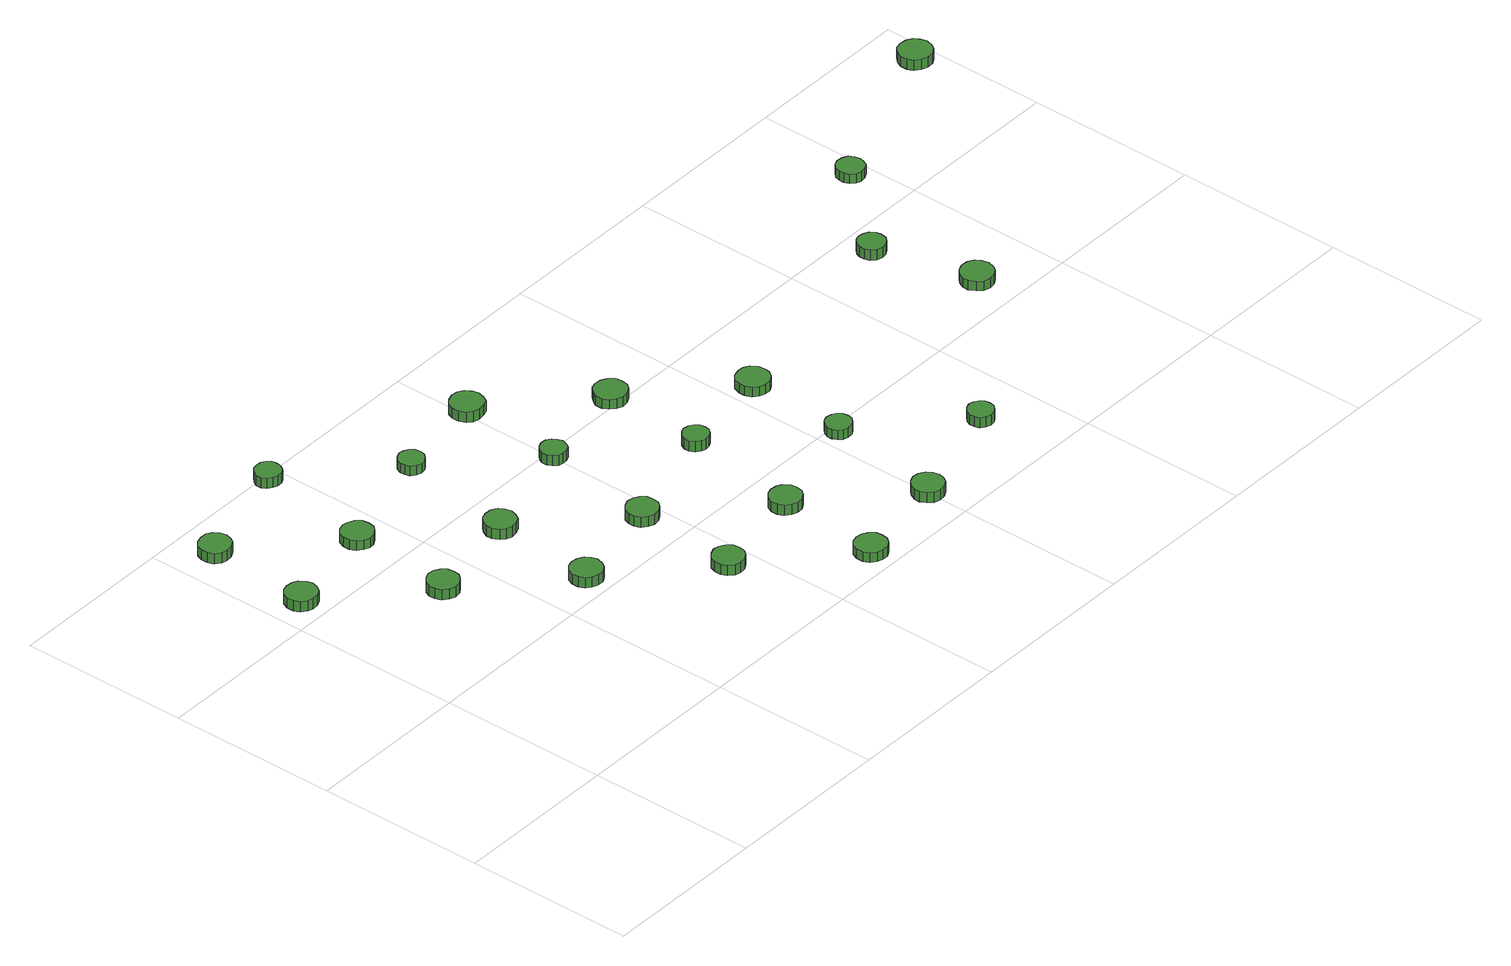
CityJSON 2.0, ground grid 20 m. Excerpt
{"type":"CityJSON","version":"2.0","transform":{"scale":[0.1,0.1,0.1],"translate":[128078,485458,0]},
"CityObjects":{
"tree1":{"type":"SolitaryVegetationObject","attributes":{"function":"something"},"geometry":[{"type":"MultiSurface","lod":"1","boundaries":[[[0,1,2,3,4,5,6,7,8,9,10,11,12,13,14]],[[15,16,17,18,19,20,21,22,23,24,25,26,27,28,29]],[[0,29,28,1]],[[1,28,27,2]],[[2,27,26,3]],[[3,26,25,4]],[[4,25,24,5]],[[5,24,23,6]],[[6,23,22,7]],[[7,22,21,8]],[[8,21,20,9]],[[9,20,19,10]],[[10,19,18,11]],[[11,18,17,12]],[[12,17,16,13]],[[13,16,15,14]],[[14,15,29,0]]]}]},
"tree2":{"type":"SolitaryVegetationObject","attributes":{"function":"something"},"geometry":[{"type":"MultiSurface","lod":"1","boundaries":[[[30,31,32,33,34,35,36,37,38,39,40,41,42,43,44]],[[45,46,47,48,49,50,51,52,53,54,55,56,57,58,59]],[[30,59,58,31]],[[31,58,57,32]],[[32,57,56,33]],[[33,56,55,34]],[[34,55,54,35]],[[35,54,53,36]],[[36,53,52,37]],[[37,52,51,38]],[[38,51,50,39]],[[39,50,49,40]],[[40,49,48,41]],[[41,48,47,42]],[[42,47,46,43]],[[43,46,45,44]],[[44,45,59,30]]]}]},
"tree3":{"type":"SolitaryVegetationObject","attributes":{"function":"something"},"geometry":[{"type":"MultiSurface","lod":"1","boundaries":[[[60,61,62,63,64,65,66,67,68,69,70,71,72,73,74]],[[75,76,77,78,79,80,81,82,83,84,85,86,87,88,89]],[[60,89,88,61]],[[61,88,87,62]],[[62,87,86,63]],[[63,86,85,64]],[[64,85,84,65]],[[65,84,83,66]],[[66,83,82,67]],[[67,82,81,68]],[[68,81,80,69]],[[69,80,79,70]],[[70,79,78,71]],[[71,78,77,72]],[[72,77,76,73]],[[73,76,75,74]],[[74,75,89,60]]]}]},
"tree4":{"type":"SolitaryVegetationObject","attributes":{"function":"something"},"geometry":[{"type":"MultiSurface","lod":"1","boundaries":[[[90,91,92,93,94,95,96,97,98,99,100,101,102,103,104]],[[105,106,107,108,109,110,111,112,113,114,115,116,117,118,119]],[[90,119,118,91]],[[91,118,117,92]],[[92,117,116,93]],[[93,116,115,94]],[[94,115,114,95]],[[95,114,113,96]],[[96,113,112,97]],[[97,112,111,98]],[[98,111,110,99]],[[99,110,109,100]],[[100,109,108,101]],[[101,108,107,102]],[[102,107,106,103]],[[103,106,105,104]],[[104,105,119,90]]]}]},
"tree5":{"type":"SolitaryVegetationObject","attributes":{"function":"something"},"geometry":[{"type":"MultiSurface","lod":"1","boundaries":[[[120,121,122,123,124,125,126,127,128,129,130,131,132,133,134]],[[135,136,137,138,139,140,141,142,143,144,145,146,147,148,149]],[[120,149,148,121]],[[121,148,147,122]],[[122,147,146,123]],[[123,146,145,124]],[[124,145,144,125]],[[125,144,143,126]],[[126,143,142,127]],[[127,142,141,128]],[[128,141,140,129]],[[129,140,139,130]],[[130,139,138,131]],[[131,138,137,132]],[[132,137,136,133]],[[133,136,135,134]],[[134,135,149,120]]]}]},
"tree6":{"type":"SolitaryVegetationObject","attributes":{"function":"something"},"geometry":[{"type":"MultiSurface","lod":"1","boundaries":[[[150,151,152,153,154,155,156,157,158,159,160,161,162,163,164]],[[165,166,167,168,169,170,171,172,173,174,175,176,177,178,179]],[[150,179,178,151]],[[151,178,177,152]],[[152,177,176,153]],[[153,176,175,154]],[[154,175,174,155]],[[155,174,173,156]],[[156,173,172,157]],[[157,172,171,158]],[[158,171,170,159]],[[159,170,169,160]],[[160,169,168,161]],[[161,168,167,162]],[[162,167,166,163]],[[163,166,165,164]],[[164,165,179,150]]]}]},
"tree7":{"type":"SolitaryVegetationObject","attributes":{"function":"something"},"geometry":[{"type":"MultiSurface","lod":"1","boundaries":[[[180,181,182,183,184,185,186,187,188,189,190,191,192,193,194]],[[195,196,197,198,199,200,201,202,203,204,205,206,207,208,209]],[[180,209,208,181]],[[181,208,207,182]],[[182,207,206,183]],[[183,206,205,184]],[[184,205,204,185]],[[185,204,203,186]],[[186,203,202,187]],[[187,202,201,188]],[[188,201,200,189]],[[189,200,199,190]],[[190,199,198,191]],[[191,198,197,192]],[[192,197,196,193]],[[193,196,195,194]],[[194,195,209,180]]]}]},
"tree8":{"type":"SolitaryVegetationObject","attributes":{"function":"something"},"geometry":[{"type":"MultiSurface","lod":"1","boundaries":[[[210,211,212,213,214,215,216,217,218,219,220,221,222,223,224]],[[225,226,227,228,229,230,231,232,233,234,235,236,237,238,239]],[[210,239,238,211]],[[211,238,237,212]],[[212,237,236,213]],[[213,236,235,214]],[[214,235,234,215]],[[215,234,233,216]],[[216,233,232,217]],[[217,232,231,218]],[[218,231,230,219]],[[219,230,229,220]],[[220,229,228,221]],[[221,228,227,222]],[[222,227,226,223]],[[223,226,225,224]],[[224,225,239,210]]]}]},
"tree9":{"type":"SolitaryVegetationObject","attributes":{"function":"something"},"geometry":[{"type":"MultiSurface","lod":"1","boundaries":[[[240,241,242,243,244,245,246,247,248,249,250,251,252,253,254]],[[255,256,257,258,259,260,261,262,263,264,265,266,267,268,269]],[[240,269,268,241]],[[241,268,267,242]],[[242,267,266,243]],[[243,266,265,244]],[[244,265,264,245]],[[245,264,263,246]],[[246,263,262,247]],[[247,262,261,248]],[[248,261,260,249]],[[249,260,259,250]],[[250,259,258,251]],[[251,258,257,252]],[[252,257,256,253]],[[253,256,255,254]],[[254,255,269,240]]]}]},
"tree10":{"type":"SolitaryVegetationObject","attributes":{"function":"something"},"geometry":[{"type":"MultiSurface","lod":"1","boundaries":[[[270,271,272,273,274,275,276,277,278,279,280,281,282,283,284]],[[285,286,287,288,289,290,291,292,293,294,295,296,297,298,299]],[[270,299,298,271]],[[271,298,297,272]],[[272,297,296,273]],[[273,296,295,274]],[[274,295,294,275]],[[275,294,293,276]],[[276,293,292,277]],[[277,292,291,278]],[[278,291,290,279]],[[279,290,289,280]],[[280,289,288,281]],[[281,288,287,282]],[[282,287,286,283]],[[283,286,285,284]],[[284,285,299,270]]]}]},
"tree11":{"type":"SolitaryVegetationObject","attributes":{"function":"something"},"geometry":[{"type":"MultiSurface","lod":"1","boundaries":[[[300,301,302,303,304,305,306,307,308,309,310,311,312,313,314]],[[315,316,317,318,319,320,321,322,323,324,325,326,327,328,329]],[[300,329,328,301]],[[301,328,327,302]],[[302,327,326,303]],[[303,326,325,304]],[[304,325,324,305]],[[305,324,323,306]],[[306,323,322,307]],[[307,322,321,308]],[[308,321,320,309]],[[309,320,319,310]],[[310,319,318,311]],[[311,318,317,312]],[[312,317,316,313]],[[313,316,315,314]],[[314,315,329,300]]]}]},
"tree12":{"type":"SolitaryVegetationObject","attributes":{"function":"something"},"geometry":[{"type":"MultiSurface","lod":"1","boundaries":[[[330,331,332,333,334,335,336,337,338,339,340,341,342,343,344]],[[345,346,347,348,349,350,351,352,353,354,355,356,357,358,359]],[[330,359,358,331]],[[331,358,357,332]],[[332,357,356,333]],[[333,356,355,334]],[[334,355,354,335]],[[335,354,353,336]],[[336,353,352,337]],[[337,352,351,338]],[[338,351,350,339]],[[339,350,349,340]],[[340,349,348,341]],[[341,348,347,342]],[[342,347,346,343]],[[343,346,345,344]],[[344,345,359,330]]]}]},
"tree13":{"type":"SolitaryVegetationObject","attributes":{"function":"something"},"geometry":[{"type":"MultiSurface","lod":"1","boundaries":[[[360,361,362,363,364,365,366,367,368,369,370,371,372,373,374]],[[375,376,377,378,379,380,381,382,383,384,385,386,387,388,389]],[[360,389,388,361]],[[361,388,387,362]],[[362,387,386,363]],[[363,386,385,364]],[[364,385,384,365]],[[365,384,383,366]],[[366,383,382,367]],[[367,382,381,368]],[[368,381,380,369]],[[369,380,379,370]],[[370,379,378,371]],[[371,378,377,372]],[[372,377,376,373]],[[373,376,375,374]],[[374,375,389,360]]]}]},
"tree14":{"type":"SolitaryVegetationObject","attributes":{"function":"something"},"geometry":[{"type":"MultiSurface","lod":"1","boundaries":[[[390,391,392,393,394,395,396,397,398,399,400,401,402,403,404]],[[405,406,407,408,409,410,411,412,413,414,415,416,417,418,419]],[[390,419,418,391]],[[391,418,417,392]],[[392,417,416,393]],[[393,416,415,394]],[[394,415,414,395]],[[395,414,413,396]],[[396,413,412,397]],[[397,412,411,398]],[[398,411,410,399]],[[399,410,409,400]],[[400,409,408,401]],[[401,408,407,402]],[[402,407,406,403]],[[403,406,405,404]],[[404,405,419,390]]]}]},
"tree15":{"type":"SolitaryVegetationObject","attributes":{"function":"something"},"geometry":[{"type":"MultiSurface","lod":"1","boundaries":[[[420,421,422,423,424,425,426,427,428,429,430,431,432,433,434]],[[435,436,437,438,439,440,441,442,443,444,445,446,447,448,449]],[[420,449,448,421]],[[421,448,447,422]],[[422,447,446,423]],[[423,446,445,424]],[[424,445,444,425]],[[425,444,443,426]],[[426,443,442,427]],[[427,442,441,428]],[[428,441,440,429]],[[429,440,439,430]],[[430,439,438,431]],[[431,438,437,432]],[[432,437,436,433]],[[433,436,435,434]],[[434,435,449,420]]]}]},
"tree16":{"type":"SolitaryVegetationObject","attributes":{"function":"something"},"geometry":[{"type":"MultiSurface","lod":"1","boundaries":[[[450,451,452,453,454,455,456,457,458,459,460,461,462,463,464]],[[465,466,467,468,469,470,471,472,473,474,475,476,477,478,479]],[[450,479,478,451]],[[451,478,477,452]],[[452,477,476,453]],[[453,476,475,454]],[[454,475,474,455]],[[455,474,473,456]],[[456,473,472,457]],[[457,472,471,458]],[[458,471,470,459]],[[459,470,469,460]],[[460,469,468,461]],[[461,468,467,462]],[[462,467,466,463]],[[463,466,465,464]],[[464,465,479,450]]]}]},
"tree17":{"type":"SolitaryVegetationObject","attributes":{"function":"something"},"geometry":[{"type":"MultiSurface","lod":"1","boundaries":[[[480,481,482,483,484,485,486,487,488,489,490,491,492,493,494]],[[495,496,497,498,499,500,501,502,503,504,505,506,507,508,509]],[[480,509,508,481]],[[481,508,507,482]],[[482,507,506,483]],[[483,506,505,484]],[[484,505,504,485]],[[485,504,503,486]],[[486,503,502,487]],[[487,502,501,488]],[[488,501,500,489]],[[489,500,499,490]],[[490,499,498,491]],[[491,498,497,492]],[[492,497,496,493]],[[493,496,495,494]],[[494,495,509,480]]]}]},
"tree18":{"type":"SolitaryVegetationObject","attributes":{"function":"something"},"geometry":[{"type":"MultiSurface","lod":"1","boundaries":[[[510,511,512,513,514,515,516,517,518,519,520,521,522,523,524]],[[525,526,527,528,529,530,531,532,533,534,535,536,537,538,539]],[[510,539,538,511]],[[511,538,537,512]],[[512,537,536,513]],[[513,536,535,514]],[[514,535,534,515]],[[515,534,533,516]],[[516,533,532,517]],[[517,532,531,518]],[[518,531,530,519]],[[519,530,529,520]],[[520,529,528,521]],[[521,528,527,522]],[[522,527,526,523]],[[523,526,525,524]],[[524,525,539,510]]]}]},
"tree19":{"type":"SolitaryVegetationObject","attributes":{"function":"something"},"geometry":[{"type":"MultiSurface","lod":"1","boundaries":[[[540,541,542,543,544,545,546,547,548,549,550,551,552,553,554]],[[555,556,557,558,559,560,561,562,563,564,565,566,567,568,569]],[[540,569,568,541]],[[541,568,567,542]],[[542,567,566,543]],[[543,566,565,544]],[[544,565,564,545]],[[545,564,563,546]],[[546,563,562,547]],[[547,562,561,548]],[[548,561,560,549]],[[549,560,559,550]],[[550,559,558,551]],[[551,558,557,552]],[[552,557,556,553]],[[553,556,555,554]],[[554,555,569,540]]]}]},
"tree20":{"type":"SolitaryVegetationObject","attributes":{"function":"something"},"geometry":[{"type":"MultiSurface","lod":"1","boundaries":[[[570,571,572,573,574,575,576,577,578,579,580,581,582,583,584]],[[585,586,587,588,589,590,591,592,593,594,595,596,597,598,599]],[[570,599,598,571]],[[571,598,597,572]],[[572,597,596,573]],[[573,596,595,574]],[[574,595,594,575]],[[575,594,593,576]],[[576,593,592,577]],[[577,592,591,578]],[[578,591,590,579]],[[579,590,589,580]],[[580,589,588,581]],[[581,588,587,582]],[[582,587,586,583]],[[583,586,585,584]],[[584,585,599,570]]]}]},
"tree21":{"type":"SolitaryVegetationObject","attributes":{"function":"something"},"geometry":[{"type":"MultiSurface","lod":"1","boundaries":[[[600,601,602,603,604,605,606,607,608,609,610,611,612,613,614]],[[615,616,617,618,619,620,621,622,623,624,625,626,627,628,629]],[[600,629,628,601]],[[601,628,627,602]],[[602,627,626,603]],[[603,626,625,604]],[[604,625,624,605]],[[605,624,623,606]],[[606,623,622,607]],[[607,622,621,608]],[[608,621,620,609]],[[609,620,619,610]],[[610,619,618,611]],[[611,618,617,612]],[[612,617,616,613]],[[613,616,615,614]],[[614,615,629,600]]]}]},
"tree22":{"type":"SolitaryVegetationObject","attributes":{"function":"something"},"geometry":[{"type":"MultiSurface","lod":"1","boundaries":[[[630,631,632,633,634,635,636,637,638,639,640,641,642,643,644]],[[645,646,647,648,649,650,651,652,653,654,655,656,657,658,659]],[[630,659,658,631]],[[631,658,657,632]],[[632,657,656,633]],[[633,656,655,634]],[[634,655,654,635]],[[635,654,653,636]],[[636,653,652,637]],[[637,652,651,638]],[[638,651,650,639]],[[639,650,649,640]],[[640,649,648,641]],[[641,648,647,642]],[[642,647,646,643]],[[643,646,645,644]],[[644,645,659,630]]]}]},
"tree23":{"type":"SolitaryVegetationObject","attributes":{"function":"something"},"geometry":[{"type":"MultiSurface","lod":"1","boundaries":[[[660,661,662,663,664,665,666,667,668,669,670,671,672,673,674]],[[675,676,677,678,679,680,681,682,683,684,685,686,687,688,689]],[[660,689,688,661]],[[661,688,687,662]],[[662,687,686,663]],[[663,686,685,664]],[[664,685,684,665]],[[665,684,683,666]],[[666,683,682,667]],[[667,682,681,668]],[[668,681,680,669]],[[669,680,679,670]],[[670,679,678,671]],[[671,678,677,672]],[[672,677,676,673]],[[673,676,675,674]],[[674,675,689,660]]]}]},
"tree24":{"type":"SolitaryVegetationObject","attributes":{"function":"something"},"geometry":[{"type":"MultiSurface","lod":"1","boundaries":[[[690,691,692,693,694,695,696,697,698,699,700,701,702,703,704]],[[705,706,707,708,709,710,711,712,713,714,715,716,717,718,719]],[[690,719,718,691]],[[691,718,717,692]],[[692,717,716,693]],[[693,716,715,694]],[[694,715,714,695]],[[695,714,713,696]],[[696,713,712,697]],[[697,712,711,698]],[[698,711,710,699]],[[699,710,709,700]],[[700,709,708,701]],[[701,708,707,702]],[[702,707,706,703]],[[703,706,705,704]],[[704,705,719,690]]]}]}
},
"vertices":[
[43,419,32],[41,426,32],[36,433,32],[30,436,32],[22,437,32],[15,435,32],[9,430,32],[6,423,32],[6,415,32],[9,408,32],[15,403,32],[22,401,32],[30,402,32],[36,405,32],[41,412,32],[41,412,19],[36,405,19],[30,402,19],[22,401,19],[15,403,19],[9,408,19],[6,415,19],[6,423,19],[9,430,19],[15,435,19],[22,437,19],[30,436,19],[36,433,19],[41,426,19],[43,419,19],
[49,540,34],[47,548,34],[43,554,34],[36,558,34],[28,558,34],[21,556,34],[15,551,34],[12,544,34],[12,536,34],[15,529,34],[21,524,34],[28,522,34],[36,523,34],[43,527,34],[47,533,34],[47,533,21],[43,527,21],[36,523,21],[28,522,21],[21,524,21],[15,529,21],[12,536,21],[12,544,21],[15,551,21],[21,556,21],[28,558,21],[36,558,21],[43,554,21],[47,548,21],[49,540,21],
[154,320,30],[153,328,30],[148,334,30],[142,338,30],[134,339,30],[127,336,30],[121,331,30],[118,324,30],[118,317,30],[121,310,30],[127,305,30],[134,302,30],[142,303,30],[148,307,30],[153,313,30],[153,313,17],[148,307,17],[142,303,17],[134,302,17],[127,305,17],[121,310,17],[118,317,17],[118,324,17],[121,331,17],[127,336,17],[134,339,17],[142,338,17],[148,334,17],[153,328,17],[154,320,17],
[161,442,32],[160,449,32],[155,455,32],[148,459,32],[141,460,32],[134,458,32],[128,453,32],[125,446,32],[125,438,32],[128,431,32],[134,426,32],[141,423,32],[148,424,32],[155,428,32],[160,434,32],[160,434,20],[155,428,20],[148,424,20],[141,423,20],[134,426,20],[128,431,20],[125,438,20],[125,446,20],[128,453,20],[134,458,20],[141,460,20],[148,459,20],[155,455,20],[160,449,20],[161,442,20],
[268,221,28],[266,228,28],[262,234,28],[255,238,28],[247,239,28],[240,237,28],[234,232,28],[231,225,28],[231,217,28],[234,210,28],[240,205,28],[247,203,28],[255,203,28],[262,207,28],[266,213,28],[266,213,15],[262,207,15],[255,203,15],[247,203,15],[240,205,15],[234,210,15],[231,217,15],[231,225,15],[234,232,15],[240,237,15],[247,239,15],[255,238,15],[262,234,15],[266,228,15],[268,221,15],
[179,580,34],[178,586,34],[174,591,34],[169,594,34],[162,594,34],[157,593,34],[152,588,34],[149,583,34],[149,576,34],[152,571,34],[157,567,34],[162,565,34],[169,565,34],[174,568,34],[178,574,34],[178,574,21],[174,568,21],[169,565,21],[162,565,21],[157,567,21],[152,571,21],[149,576,21],[149,583,21],[152,588,21],[157,593,21],[162,594,21],[169,594,21],[174,591,21],[178,586,21],[179,580,21],
[274,342,30],[272,350,30],[268,356,30],[261,360,30],[253,360,30],[246,358,30],[241,353,30],[237,346,30],[237,338,30],[241,331,30],[246,326,30],[253,324,30],[261,325,30],[268,328,30],[272,335,30],[272,335,17],[268,328,17],[261,325,17],[253,324,17],[246,326,17],[241,331,17],[237,338,17],[237,346,17],[241,353,17],[246,358,17],[253,360,17],[261,360,17],[268,356,17],[272,350,17],[274,342,17],
[380,122,26],[379,130,26],[374,136,26],[367,140,26],[360,141,26],[353,138,26],[347,133,26],[344,126,26],[344,118,26],[347,112,26],[353,106,26],[360,104,26],[367,105,26],[374,109,26],[379,115,26],[379,115,13],[374,109,13],[367,105,13],[360,104,13],[353,106,13],[347,112,13],[344,118,13],[344,126,13],[347,133,13],[353,138,13],[360,141,13],[367,140,13],[374,136,13],[379,130,13],[380,122,13],
[292,480,32],[291,486,32],[287,491,32],[282,494,32],[276,495,32],[270,493,32],[265,489,32],[263,483,32],[263,477,32],[265,471,32],[270,467,32],[276,465,32],[282,466,32],[287,469,32],[291,474,32],[291,474,20],[287,469,20],[282,466,20],[276,465,20],[270,467,20],[265,471,20],[263,477,20],[263,483,20],[265,489,20],[270,493,20],[276,495,20],[282,494,20],[287,491,20],[291,486,20],[292,480,20],
[386,244,28],[385,251,28],[380,257,28],[374,261,28],[366,262,28],[359,259,28],[353,254,28],[350,247,28],[350,240,28],[353,233,28],[359,228,28],[366,225,28],[374,226,28],[380,230,28],[385,236,28],[385,236,15],[380,230,15],[374,226,15],[366,225,15],[359,228,15],[353,233,15],[350,240,15],[350,247,15],[353,254,15],[359,259,15],[366,262,15],[374,261,15],[380,257,15],[385,251,15],[386,244,15],
[493,24,24],[492,31,24],[487,37,24],[481,41,24],[473,42,24],[466,40,24],[460,35,24],[457,28,24],[457,20,24],[460,13,24],[466,8,24],[473,6,24],[481,6,24],[487,10,24],[492,16,24],[492,16,12],[487,10,12],[481,6,12],[473,6,12],[466,8,12],[460,13,12],[457,20,12],[457,28,12],[460,35,12],[466,40,12],[473,42,12],[481,41,12],[487,37,12],[492,31,12],[493,24,12],
[405,381,28],[403,387,28],[400,392,28],[394,396,28],[388,396,28],[382,394,28],[378,390,28],[375,385,28],[375,378,28],[378,373,28],[382,368,28],[388,367,28],[394,367,28],[400,370,28],[403,375,28],[403,375,15],[400,370,15],[394,367,15],[388,367,15],[382,368,15],[378,373,15],[375,378,15],[375,385,15],[378,390,15],[382,394,15],[388,396,15],[394,396,15],[400,392,15],[403,387,15],[405,381,15],
[499,144,26],[498,151,26],[493,158,26],[487,161,26],[479,162,26],[472,160,26],[466,155,26],[463,148,26],[463,140,26],[466,133,26],[472,128,26],[479,126,26],[487,126,26],[493,130,26],[498,136,26],[498,136,13],[493,130,13],[487,126,13],[479,126,13],[472,128,13],[466,133,13],[463,140,13],[463,148,13],[466,155,13],[472,160,13],[479,162,13],[487,161,13],[493,158,13],[498,151,13],[499,144,13],
[415,503,27],[413,510,27],[409,517,27],[402,521,27],[394,522,27],[386,519,27],[380,514,27],[377,507,27],[377,499,27],[380,491,27],[386,486,27],[394,484,27],[402,485,27],[409,488,27],[413,495,27],[413,495,14],[409,488,14],[402,485,14],[394,484,14],[386,486,14],[380,491,14],[377,499,14],[377,507,14],[380,514,14],[386,519,14],[394,522,14],[402,521,14],[409,517,14],[413,510,14],[415,503,14],
[518,283,28],[517,289,28],[513,294,28],[508,297,28],[501,298,28],[496,296,28],[491,292,28],[488,286,28],[488,280,28],[491,274,28],[496,270,28],[501,268,28],[508,269,28],[513,272,28],[517,277,28],[517,277,15],[513,272,15],[508,269,15],[501,268,15],[496,270,15],[491,274,15],[488,280,15],[488,286,15],[491,292,15],[496,296,15],[501,298,15],[508,297,15],[513,294,15],[517,289,15],[518,283,15],
[613,45,24],[611,53,24],[607,59,24],[600,63,24],[592,64,24],[585,61,24],[580,56,24],[576,49,24],[576,42,24],[580,35,24],[585,29,24],[592,27,24],[600,28,24],[607,32,24],[611,38,24],[611,38,11],[607,32,11],[600,28,11],[592,27,11],[585,29,11],[580,35,11],[576,42,11],[576,49,11],[580,56,11],[585,61,11],[592,64,11],[600,63,11],[607,59,11],[611,53,11],[613,45,11],
[528,403,25],[527,411,25],[522,417,25],[515,421,25],[507,422,25],[500,420,25],[494,414,25],[490,407,25],[490,399,25],[494,392,25],[500,387,25],[507,384,25],[515,385,25],[522,389,25],[527,395,25],[527,395,13],[522,389,13],[515,385,13],[507,384,13],[500,387,13],[494,392,13],[490,399,13],[490,407,13],[494,414,13],[500,420,13],[507,422,13],[515,421,13],[522,417,13],[527,411,13],[528,403,13],
[630,183,26],[629,189,26],[625,194,26],[620,197,26],[613,198,26],[607,196,26],[603,192,26],[600,186,26],[600,180,26],[603,174,26],[607,170,26],[613,168,26],[620,169,26],[625,172,26],[629,177,26],[629,177,14],[625,172,14],[620,169,14],[613,168,14],[607,170,14],[603,174,14],[600,180,14],[600,186,14],[603,192,14],[607,196,14],[613,198,14],[620,197,14],[625,194,14],[629,189,14],[630,183,14],
[641,304,23],[640,312,23],[635,319,23],[628,323,23],[620,323,23],[613,321,23],[607,316,23],[604,308,23],[604,301,23],[607,293,23],[613,288,23],[620,286,23],[628,286,23],[635,290,23],[640,297,23],[640,297,11],[635,290,11],[628,286,11],[620,286,11],[613,288,11],[607,293,11],[604,301,11],[604,308,11],[607,316,11],[613,321,11],[620,323,11],[628,323,11],[635,319,11],[640,312,11],[641,304,11],
[743,85,24],[742,91,24],[738,96,24],[733,99,24],[727,100,24],[721,98,24],[716,93,24],[714,88,24],[714,82,24],[716,76,24],[721,72,24],[727,70,24],[733,71,24],[738,74,24],[742,79,24],[742,79,11],[738,74,11],[733,71,11],[727,70,11],[721,72,11],[716,76,11],[714,82,11],[714,88,11],[716,93,11],[721,98,11],[727,100,11],[733,99,11],[738,96,11],[742,91,11],[743,85,11],
[934,244,22],[932,252,22],[928,258,22],[921,262,22],[913,263,22],[905,260,22],[900,255,22],[896,248,22],[896,240,22],[900,233,22],[905,227,22],[913,225,22],[921,226,22],[928,230,22],[932,236,22],[932,236,10],[928,230,10],[921,226,10],[913,225,10],[905,227,10],[900,233,10],[896,240,10],[896,248,10],[900,255,10],[905,260,10],[913,263,10],[921,262,10],[928,258,10],[932,252,10],[934,244,10],
[900,361,23],[899,367,23],[895,373,23],[889,376,23],[883,377,23],[876,375,23],[871,370,23],[869,364,23],[869,358,23],[871,352,23],[876,347,23],[883,345,23],[889,346,23],[895,349,23],[899,354,23],[899,354,10],[895,349,10],[889,346,10],[883,345,10],[876,347,10],[871,352,10],[869,358,10],[869,364,10],[871,370,10],[876,375,10],[883,377,10],[889,376,10],[895,373,10],[899,367,10],[900,361,10],
[992,465,20],[990,471,20],[987,477,20],[981,480,20],[974,481,20],[968,479,20],[963,474,20],[961,468,20],[961,462,20],[963,456,20],[968,451,20],[974,449,20],[981,450,20],[987,453,20],[990,459,20],[990,459,8],[987,453,8],[981,450,8],[974,449,8],[968,451,8],[963,456,8],[961,462,8],[961,468,8],[963,474,8],[968,479,8],[974,481,8],[981,480,8],[987,477,8],[990,471,8],[992,465,8],
[1198,545,17],[1196,553,17],[1192,559,17],[1185,563,17],[1177,564,17],[1169,562,17],[1163,556,17],[1160,549,17],[1160,541,17],[1163,534,17],[1169,529,17],[1177,526,17],[1185,527,17],[1192,531,17],[1196,537,17],[1196,537,4],[1192,531,4],[1185,527,4],[1177,526,4],[1169,529,4],[1163,534,4],[1160,541,4],[1160,549,4],[1163,556,4],[1169,562,4],[1177,564,4],[1185,563,4],[1192,559,4],[1196,553,4],[1198,545,4]
]}
